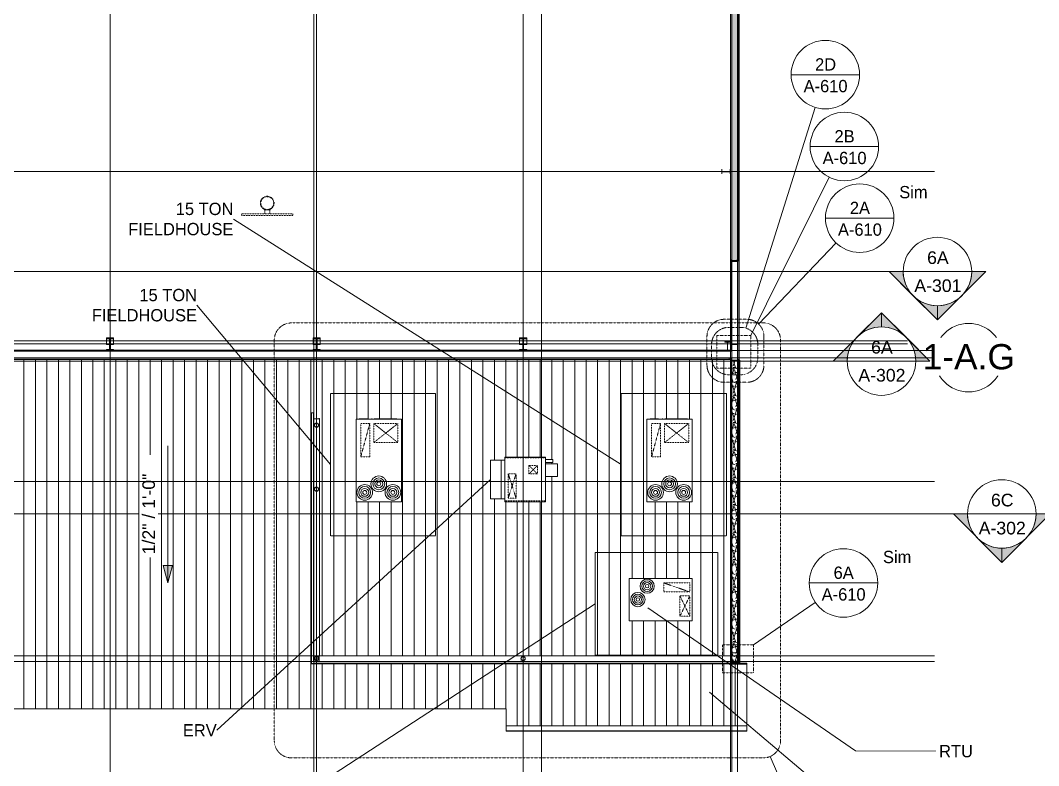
# Model space of a CAD drawing. Header units: inches. Extents: x 21290 to 29416, y -23522 to -20467.
# Drawn here: x 25276 to 26703, y -22941 to -21897 of the extents above; entities that cross this region are included whole.
import ezdxf

# ---------------------------------------------------------------- set-up
doc = ezdxf.new("R2010")
doc.units = ezdxf.units.IN
doc.header["$MEASUREMENT"] = 0
for name, pattern in [('Dash', [0.25, 0.125, -0.125]), ('Dash Dot 3_16_', [0.3125, 0.1875, -0.0625, 0, -0.0625]), ('Grid Line 1_2_', [0.875, 0.5, -0.125, 0.125, -0.125]), ('Hidden', [0.28125, 0.1875, -0.09375])]:
    doc.linetypes.add(name, pattern=pattern)
for name, color, linetype, lineweight in [('A-ANNO-IDEN', 131, 'Continuous', 9), ('A-ANNO-SYMB', 150, 'Continuous', 9), ('A-GLAZ-CWMG', 51, 'Continuous', 13), ('A-ROOF', 132, 'Continuous', 13), ('A-ROOF-OTLN', 132, 'Continuous', 9), ('A-ROOF-PATT', 132, 'Continuous', 13), ('A-WALL', 113, 'Continuous', 13), ('A-WALL-PATT', 111, 'Continuous', 25), ('G-ANNO-DIMS', 111, 'Continuous', 9), ('G-ANNO-SYMB', 111, 'Continuous', 9), ('M-EQPM', 50, 'Continuous', 13), ('M-EQPM-HDLN', 50, 'Dash', 9), ('M-EQPM-IDEN', 50, 'Continuous', 9), ('Q-SPCQ', 91, 'Continuous', 13), ('Q-SPCQ-HDLN', 91, 'Dash', 9), ('S-BEAM', 12, 'Continuous', 13), ('S-COLS', 52, 'Continuous', 13), ('S-GRID', 1, 'Continuous', 9), ('S-GRID-IDEN', 1, 'Continuous', 9)]:
    doc.layers.add(name, color=color, linetype=linetype, lineweight=lineweight)
doc.styles.add('Arial', font='arial.ttf', dxfattribs={"height": 35.407186})
doc.styles.add('Arial_1', font='arial.ttf', dxfattribs={"height": 17.703593})
doc.styles.add('Century Gothic', font='GOTHIC.TTF', dxfattribs={"height": 17.245342})
pattern_1 = [(0, (0, 0), (0, 24), []), (90, (0, 0), (-24, 1e-15), [])]
pattern_2 = [(161.57, (0.96, 0.96), (-7.6802237, -0.0009796), [0, -54.643, 6.067, 0]), (18.43, (-0.96, 0.96), (-7.6802237, 0.0009796), [0, -54.643, 6.067, 0]), (108.43, (0.96, 0.96), (3.8382953, -19.20136532), [18.211, -42.499]), (71.57, (-0.96, 0.96), (3.8382953, 19.20136532), [18.211, -42.499])]
pattern_3 = [(45, (0, 0), (-19.00703, 19.00703), []), (45, (0, 28.8), (-19.00703, 19.00703), [])]
pattern_4 = [(225, (25691.39, -22360.053), (19.00703, -19.00703), []), (225, (25691.39, -22388.853), (19.00703, -19.00703), [])]
pattern_5 = [(225, (25401.89, -22360.053), (19.00703, -19.00703), []), (225, (25401.89, -22388.853), (19.00703, -19.00703), [])]
pattern_6 = [(225, (25980.89, -22360.053), (19.00703, -19.00703), []), (225, (25980.89, -22388.853), (19.00703, -19.00703), [])]

# ---------------------------------------------------------------- blocks, each defined once
blk = doc.blocks.new('Carrier_48TC_Standard_Efficiency_Gas_Heat_Electric_Cooling_Packaged_Rooftop_Unit_3_to_15_nominal_tons - 15 ton 48TC__16-873539-Roof Low')
at = {"layer": 'M-EQPM', "color": 43, "linetype": 'Hidden', "lineweight": 9}
for p, q in [((-105.9, -79.7), (-105.9, 67.7)), ((-105.9, 67.7), (93.9, 67.7)), ((93.9, 67.7), (93.9, -79.7)), ((93.9, -79.7), (-105.9, -79.7))]:
    blk.add_line(p, q, dxfattribs=at)
at = {"layer": 'M-EQPM', "color": 43, "lineweight": 9}
for p, q in [((57.9, 31.7), (-57.9, 31.7)), ((-57.9, 31.7), (-57.9, -31.7)), ((57.9, -31.7), (57.9, 31.7)), ((58.1, 27.3), (57.9, 27.3)), ((57.9, 15.4), (58.1, 15.4)), ((58.1, 27.3), (58.1, 15.4)), ((58.1, 10.3), (57.9, 10.3)), ((57.9, 9.3), (58.1, 9.3)), ((58.1, 6.7), (57.9, 6.7)), ((58.1, 9.3), (58.1, 10.3)), ((58.1, 10.3), (58.1, 9.3)), ((58.1, 6.7), (58.1, -25.1)), ((57.9, -25.1), (58.1, -25.1)), ((-57.9, -31.7), (57.9, -31.7))]:
    blk.add_line(p, q, dxfattribs=at)
for centre, radius in [((-44.9, 19.7), 11), ((-44.9, 19.7), 8.25), ((-44.9, 19.7), 5.5), ((-44.9, 19.7), 2.75), ((-32.9, 0), 11), ((-32.9, 0), 8.25), ((-32.9, 0), 5.5), ((-32.9, 0), 2.75), ((-44.9, -19.7), 11), ((-44.9, -19.7), 8.25), ((-44.9, -19.7), 5.5), ((-44.9, -19.7), 2.75)]:
    blk.add_circle(centre, radius, dxfattribs=at)
at = {"layer": 'M-EQPM-HDLN', "color": 43}
for p, q in [((4.8, 25.3), (51.7, 12.7)), ((4.8, 12.7), (4.8, 25.3)), ((4.8, 25.3), (51.7, 25.3)), ((51.7, 25.3), (51.7, 12.7)), ((51.7, 12.7), (4.8, 12.7)), ((24.9, -26.8), (51.7, 7.2)), ((24.9, 7.2), (51.7, -26.8)), ((24.9, -26.8), (24.9, 7.2)), ((24.9, 7.2), (51.7, 7.2)), ((51.7, 7.2), (51.7, -26.8)), ((51.7, -26.8), (24.9, -26.8))]:
    blk.add_line(p, q, dxfattribs=at)
blk = doc.blocks.new('Basketball_Backstop-Performance_Sports_Systems-3103-Ceiling_Hung - 27_-0_ to 27_-11 7_8_-652462-Roof Low')
at = {"layer": 'Q-SPCQ-HDLN', "color": 43}
for p, q in [((-36, 0), (-36, 2.2)), ((-36, 2.2), (36, 2.2)), ((36, 2.2), (36, 0)), ((36, 0), (-36, 0)), ((-3.5, 0), (-3.5, -6.2)), ((3.5, 0), (3.5, -6.2))]:
    blk.add_line(p, q, dxfattribs=at)
for radius in [9.63, 9]:
    blk.add_circle((0, -15.1), radius, dxfattribs=at)
blk = doc.blocks.new('Rectangular Mullion - Profile_Polycarbonate_Lower-1767983-Roof Low')
at = {"layer": 'A-GLAZ-CWMG', "color": 43, "lineweight": 9}
for p, q in [((22784.1, -22369.8), (26269.9, -22369.8)), ((22784.1, -22372.3), (26269.9, -22372.3)), ((26269.9, -22371.9), (26269.9, -22372.3))]:
    blk.add_line(p, q, dxfattribs=at)
at = {"layer": 'A-GLAZ-CWMG', "color": 10, "lineweight": 9}
for p, q in [((22784.1, -22370.3), (26269.9, -22370.3)), ((22784.1, -22371.9), (26269.9, -22371.9)), ((26269.9, -22370.3), (26269.9, -22371.9))]:
    blk.add_line(p, q, dxfattribs=at)
blk = doc.blocks.new('Carrier_48TC_Standard_Efficiency_Gas_Heat_Electric_Cooling_Packaged_Rooftop_Unit_3_to_15_nominal_tons - 10 ton 48TC__12-V1-Roof Low')
at = {"layer": 'M-EQPM', "color": 43, "linetype": 'Hidden', "lineweight": 9}
for p, q in [((-92.1, -77.8), (-92.1, 65.7)), ((-92.1, 65.7), (80.1, 65.7)), ((80.1, 65.7), (80.1, -77.8)), ((80.1, -77.8), (-92.1, -77.8))]:
    blk.add_line(p, q, dxfattribs=at)
at = {"layer": 'M-EQPM', "color": 43, "lineweight": 9}
for p, q in [((44.1, 29.7), (-44.1, 29.7)), ((-44.1, 29.7), (-44.1, -29.8)), ((44.1, -29.8), (44.1, 29.7)), ((44.2, 24.7), (44.1, 24.7)), ((44.2, 24.7), (44.2, 12.1)), ((44.1, 12.1), (44.2, 12.1)), ((44.2, 8.1), (44.1, 8.1)), ((44.1, 7.1), (44.2, 7.1)), ((44.2, 4.9), (44.1, 4.9)), ((44.2, 7.1), (44.2, 8.1)), ((44.2, 8.1), (44.2, 7.1)), ((44.2, 4.9), (44.2, -23.5)), ((44.1, -23.5), (44.2, -23.5)), ((-44.1, -29.8), (44.1, -29.8))]:
    blk.add_line(p, q, dxfattribs=at)
for centre, radius in [((-19.1, 18.7), 10), ((-19.1, 18.7), 7.5), ((-19.1, 18.7), 5), ((-19.1, 18.7), 2.5), ((-32.1, 0), 10), ((-32.1, 0), 7.5), ((-32.1, 0), 5), ((-32.1, 0), 2.5)]:
    blk.add_circle(centre, radius, dxfattribs=at)
at = {"layer": 'M-EQPM-HDLN', "color": 43}
for p, q in [((4.4, 23.2), (40.8, 10.6)), ((4.4, 10.6), (4.4, 23.2)), ((4.4, 23.2), (40.8, 23.2)), ((40.8, 23.2), (40.8, 10.6)), ((40.8, 10.6), (4.4, 10.6)), ((26.8, -23.5), (40.8, 5.2)), ((26.8, 5.2), (40.8, -23.5)), ((26.8, -23.5), (26.8, 5.2)), ((26.8, 5.2), (40.8, 5.2)), ((40.8, 5.2), (40.8, -23.5)), ((40.8, -23.5), (26.8, -23.5))]:
    blk.add_line(p, q, dxfattribs=at)
blk = doc.blocks.new('he3xrtf - 115 V Single Phase-880047-Roof Low')
at = {"layer": 'M-EQPM', "color": 43, "lineweight": 9}
for p, q in [((28.6, 31.2), (-28.6, 31.2)), ((-28.6, 31.2), (-28.6, -31.2)), ((28.6, -31.2), (28.6, 31.2)), ((28.6, 27), (33.8, 27)), ((28.6, -27), (28.6, 27)), ((33.8, 27), (48.5, 27)), ((33.8, 27), (33.8, -27)), ((48.5, 27), (48.5, -27)), ((-45.4, -4), (-28.6, -4)), ((-45.4, -4), (-45.4, -22)), ((-28.6, -4), (-28.6, -22)), ((-28.6, -22), (-45.4, -22)), ((-38.7, -27.8), (-38.7, -23.8)), ((-28.6, -23.8), (-38.7, -23.8)), ((-38.7, -27.8), (-28.6, -27.8)), ((33.8, -27), (28.6, -27)), ((48.5, -27), (33.8, -27)), ((-28.6, -31.2), (28.6, -31.2))]:
    blk.add_line(p, q, dxfattribs=at)
at = {"layer": 'M-EQPM-HDLN', "color": 43}
for p, q in [((-28.4, -30.1), (-28.4, 30.1)), ((-28.4, 30.1), (28.4, 30.1)), ((28.4, 30.1), (28.4, -30.1)), ((23.8, 26.1), (12.8, -7.9)), ((12.8, 26.1), (23.8, -7.9)), ((12.8, -7.9), (12.8, 26.1)), ((12.8, 26.1), (23.8, 26.1)), ((23.8, 26.1), (23.8, -7.9)), ((-17.2, -7.8), (-5.2, -19.8)), ((-5.2, -7.8), (-17.2, -19.8)), ((-17.2, -19.8), (-17.2, -7.8)), ((-17.2, -7.8), (-5.2, -7.8)), ((-5.2, -7.8), (-5.2, -19.8)), ((23.8, -7.9), (12.8, -7.9)), ((-5.2, -19.8), (-17.2, -19.8)), ((28.4, -30.1), (-28.4, -30.1))]:
    blk.add_line(p, q, dxfattribs=at)
blk = doc.blocks.new('columns and girder2 - one-1334686-Roof Low')
at = {"layer": 'S-BEAM', "lineweight": 9}
h = blk.add_hatch(dxfattribs=at)
h.set_pattern_fill('FP_9', color=253, style=0, pattern_type=2)
h.set_pattern_definition(pattern_4)
h.paths.add_polyline_path([(0, -1.3), (-5, -1.3), (-5, -2), (5, -2), (5, -1.3)], flags=0)
h.paths.add_polyline_path([(5, -17), (-5, -17), (-5, -18.5), (5, -18.5)], flags=0)
h.paths.add_polyline_path([(5, -1204.9), (-5, -1204.9), (-5, -1206.4), (5, -1206.4)], flags=0)
h.paths.add_polyline_path([(-5, -1224.3), (-5, -1225), (5, -1225), (5, -1224.3)], flags=0)
h = blk.add_hatch(dxfattribs=at)
h.set_pattern_fill('FP_9', color=253, style=0, pattern_type=2)
h.set_pattern_definition(pattern_4)
h.paths.add_polyline_path([(-0.6, -2), (-0.6, -17), (0.6, -17), (0.6, -2)], flags=0)
h.paths.add_polyline_path([(0.6, -1206.4), (-0.6, -1206.4), (-0.6, -1224.3), (0.6, -1224.3)], flags=0)
at = {"layer": 'S-BEAM', "color": 7}
for p, q in [((-5, -1.3), (-5, -2)), ((-5, -2), (5, -2)), ((0.6, -2), (-0.6, -2)), ((-0.6, -2), (-0.6, -17)), ((0.6, -17), (0.6, -2)), ((5, -2), (5, -1.3)), ((5, -17), (-5, -17)), ((-5, -17), (-5, -18.5)), ((-5, -18.5), (5, -18.5)), ((-0.6, -17), (0.6, -17)), ((5, -18.5), (5, -17))]:
    blk.add_line(p, q, dxfattribs=at)
at = {"layer": 'S-BEAM', "color": 43, "lineweight": 9}
for p, q in [((-5, -17), (-5, -9.2)), ((-0.6, -9.2), (-5, -9.2)), ((5, -9.2), (0.6, -9.2)), ((5, -9.2), (5, -17))]:
    blk.add_line(p, q, dxfattribs=at)
blk = doc.blocks.new('columns and girder2 - one-V2-Roof Low')
at = {"layer": 'S-BEAM', "lineweight": 9}
h = blk.add_hatch(dxfattribs=at)
h.set_pattern_fill('FP_10', color=253, style=0, pattern_type=2)
h.set_pattern_definition(pattern_5)
h.paths.add_polyline_path([(0, -1.3), (-5, -1.3), (-5, -2), (5, -2), (5, -1.3)], flags=0)
h.paths.add_polyline_path([(5, -17), (-5, -17), (-5, -18.5), (5, -18.5)], flags=0)
h.paths.add_polyline_path([(5, -1204.9), (-5, -1204.9), (-5, -1206.4), (5, -1206.4)], flags=0)
h.paths.add_polyline_path([(-5, -1224.3), (-5, -1225), (5, -1225), (5, -1224.3)], flags=0)
h = blk.add_hatch(dxfattribs=at)
h.set_pattern_fill('FP_10', color=253, style=0, pattern_type=2)
h.set_pattern_definition(pattern_5)
h.paths.add_polyline_path([(-0.6, -2), (-0.6, -17), (0.6, -17), (0.6, -2)], flags=0)
h.paths.add_polyline_path([(-0.6, -1206.4), (-0.6, -1224.3), (0.6, -1224.3), (0.6, -1206.4)], flags=0)
at = {"layer": 'S-BEAM', "color": 7}
for p, q in [((-5, -1.3), (-5, -2)), ((-5, -2), (5, -2)), ((0.6, -2), (-0.6, -2)), ((-0.6, -2), (-0.6, -17)), ((0.6, -17), (0.6, -2)), ((5, -2), (5, -1.3)), ((5, -17), (-5, -17)), ((-5, -17), (-5, -18.5)), ((-5, -18.5), (5, -18.5)), ((-0.6, -17), (0.6, -17)), ((5, -18.5), (5, -17))]:
    blk.add_line(p, q, dxfattribs=at)
at = {"layer": 'S-BEAM', "color": 43, "lineweight": 9}
for p, q in [((-5, -17), (-5, -9.2)), ((-0.6, -9.2), (-5, -9.2)), ((5, -9.2), (0.6, -9.2)), ((5, -9.2), (5, -17))]:
    blk.add_line(p, q, dxfattribs=at)
blk = doc.blocks.new('columns and girder2 - one-V11-Roof Low')
at = {"layer": 'S-BEAM', "lineweight": 9}
h = blk.add_hatch(dxfattribs=at)
h.set_pattern_fill('FP_19', color=253, style=0, pattern_type=2)
h.set_pattern_definition(pattern_6)
h.paths.add_polyline_path([(0, -1.3), (-5, -1.3), (-5, -2), (5, -2), (5, -1.3)], flags=0)
h.paths.add_polyline_path([(5, -17), (-5, -17), (-5, -18.5), (5, -18.5)], flags=0)
h.paths.add_polyline_path([(5, -1204.9), (0, -1204.9), (0, -1206.4), (5, -1206.4)], flags=0)
h.paths.add_polyline_path([(5, -1224.3), (0, -1224.3), (0, -1225), (5, -1225)], flags=0)
h = blk.add_hatch(dxfattribs=at)
h.set_pattern_fill('FP_19', color=253, style=0, pattern_type=2)
h.set_pattern_definition(pattern_6)
h.paths.add_polyline_path([(0.6, -2), (-0.6, -2), (-0.6, -17), (0.6, -17)], flags=0)
h.paths.add_polyline_path([(0, -1206.4), (0, -1224.3), (0.6, -1224.3), (0.6, -1206.4)], flags=0)
at = {"layer": 'S-BEAM', "color": 7}
for p, q in [((-5, -1.3), (-5, -2)), ((-5, -2), (5, -2)), ((0.6, -2), (-0.6, -2)), ((-0.6, -2), (-0.6, -17)), ((0.6, -17), (0.6, -2)), ((5, -2), (5, -1.3)), ((5, -17), (-5, -17)), ((-5, -17), (-5, -18.5)), ((-5, -18.5), (5, -18.5)), ((-0.6, -17), (0.6, -17)), ((5, -18.5), (5, -17))]:
    blk.add_line(p, q, dxfattribs=at)
at = {"layer": 'S-BEAM', "color": 43, "lineweight": 9}
for p, q in [((-5, -17), (-5, -9.2)), ((-0.6, -9.2), (-5, -9.2)), ((5, -9.2), (0.6, -9.2)), ((5, -9.2), (5, -17))]:
    blk.add_line(p, q, dxfattribs=at)
blk = doc.blocks.new('Girt_C - 8_D-1757323-Roof Low')
at = {"layer": 'S-BEAM', "color": 43, "lineweight": 9}
for p, q in [((26273.4, -22350.9), (26273.4, -22372.9)), ((26273.4, -22350.9), (26273.6, -22350.9)), ((26273.6, -22350.9), (26281.2, -22350.9)), ((26281.2, -22350.9), (26281.4, -22350.9)), ((26281.4, -22372.9), (26281.4, -22350.9))]:
    blk.add_line(p, q, dxfattribs=at)
blk = doc.blocks.new('Girt_C - 8_D-1762565-Roof Low')
at = {"layer": 'S-BEAM', "color": 43, "lineweight": 9}
for p, q in [((25688, -22454.9), (25687.4, -22455)), ((25687.4, -22455), (25687.4, -22455.1)), ((25687.4, -22455.1), (25687.4, -22455.3)), ((25687.5, -22455), (25688, -22454.9)), ((25687.5, -22455.1), (25687.5, -22455)), ((25687.5, -22455.1), (25687.5, -22455)), ((25695.2, -22455.1), (25687.6, -22455.1)), ((25687.6, -22455.1), (25695.2, -22455.1)), ((25688, -22454.9), (25688, -22455.1)), ((25694.7, -22454.9), (25695.3, -22455)), ((25694.7, -22454.9), (25694.7, -22455.1)), ((25695.4, -22455), (25694.8, -22454.9)), ((25695.3, -22455), (25695.3, -22455.1)), ((25695.3, -22455), (25695.3, -22455.1)), ((25695.4, -22455.1), (25695.4, -22455)), ((25695.4, -22455.3), (25695.4, -22455.1)), ((25687.4, -22787.8), (25687.4, -22791.8)), ((25688.5, -22791.8), (25687.6, -22791.8)), ((25694.1, -22791.8), (25688.7, -22791.8)), ((25694.9, -22791.8), (25694.3, -22791.8))]:
    blk.add_line(p, q, dxfattribs=at)
for centre, major_axis, start_param, end_param in [((25687.6, -22455.1), (0.188, 0), 3.141593, 4.712389), ((25687.6, -22455.1), (0.0782, 0), 3.194692, 4.712389), ((25695.2, -22455.1), (-0.0782, 0), 1.570796, 3.104544), ((25695.2, -22455.1), (0.188, 0), 4.712389, 6.283185), ((25687.6, -22791.8), (0.188, 0), 3.141593, 4.712389)]:
    blk.add_ellipse(centre, major_axis=major_axis, ratio=0.041607, start_param=start_param, end_param=end_param, dxfattribs=at)
blk = doc.blocks.new('Girt_Z - 10_D-1732176-Roof Low')
at = {"layer": 'S-BEAM', "color": 43, "lineweight": 9}
for p, q in [((26272.9, -22360.1), (22791.4, -22360.1)), ((26272.9, -22360.2), (22791.4, -22360.2)), ((26263.4, -22359.6), (22799.4, -22359.6)), ((26272.9, -22359.6), (26272, -22359.6)), ((26272.9, -22359.6), (26272.9, -22360.1)), ((26272.9, -22360.1), (26272.9, -22360.2))]:
    blk.add_line(p, q, dxfattribs=at)
blk = doc.blocks.new('Girt_Z - 10_D-1223975-Roof Low')
at = {"layer": 'S-BEAM', "color": 43, "lineweight": 9}
for p, q in [((26271.4, -22234.7), (26271.4, -22347.6)), ((26272, -22233.4), (26272, -22233.5)), ((26272, -22234.7), (26272, -22359.6)), ((26272, -22234.7), (26272, -22359.6)), ((26281.4, -22350.9), (26281.4, -22234.7)), ((26271.4, -22348), (26271.4, -22359.1)), ((26272, -22359.6), (26271.4, -22359.6)), ((26272, -22359.6), (26272, -22359.6))]:
    blk.add_line(p, q, dxfattribs=at)
blk = doc.blocks.new('Rectangular Mullion - Profile_Polycarbonate_right-1766041-Roof Low')
at = {"layer": 'A-GLAZ-CWMG', "color": 7}
for p, q in [((0, 1.3), (-2.7, 1.3)), ((-2.7, 1.3), (-2.7, 0.8)), ((-2.7, 0.8), (-2.7, 1.2)), ((-2.7, 1.2), (-0.1, 1.2)), ((-2.7, 0.8), (-2.5, 0.8)), ((-2.5, 0.8), (-2.7, 0.8)), ((-2.5, 0.8), (-2.5, 0.8)), ((-0.1, 1.2), (-0.1, -1.2)), ((0, -1.2), (0, 1.3)), ((-2.7, -1.2), (-2.7, -0.8)), ((-2.7, -0.8), (-2.5, -0.8)), ((-2.5, -0.8), (-2.7, -0.8)), ((-2.7, -0.8), (-2.7, -1.2)), ((-0.1, -1.2), (-2.7, -1.2)), ((-2.7, -1.2), (0, -1.2)), ((-2.5, -0.8), (-2.5, -0.8))]:
    blk.add_line(p, q, dxfattribs=at)
blk = doc.blocks.new('Girt_C - 8_D-1755906-Roof Low')
at = {"layer": 'S-BEAM', "color": 43, "lineweight": 9}
for p, q in [((26271.9, -22787.3), (25694.9, -22787.3)), ((25694.9, -22795.1), (25694.9, -22787.5)), ((25694.9, -22795.3), (25694.9, -22795.1)), ((25694.9, -22795.3), (26271.9, -22795.3))]:
    blk.add_line(p, q, dxfattribs=at)
blk = doc.blocks.new('Girt_C - 8_D-1757616-Roof Low')
at = {"layer": 'S-BEAM', "color": 43, "lineweight": 9}
for p, q in [((25687.4, -22455.3), (25687.4, -22787.8)), ((25687.4, -22455.3), (25687.6, -22455.3)), ((25687.6, -22455.3), (25695.2, -22455.3)), ((25695.2, -22455.3), (25695.4, -22455.3)), ((25695.4, -22787.8), (25695.4, -22455.3)), ((25687.6, -22787.8), (25687.4, -22787.8)), ((25695.2, -22787.8), (25687.6, -22787.8))]:
    blk.add_line(p, q, dxfattribs=at)
blk = doc.blocks.new('HSS-Hollow Structural Section - HSS1-1_2X1-1_2X1_8 - Obsolete-1395972-Roof Low')
at = {"layer": 'S-BEAM', "color": 43, "lineweight": 9}
for p, q in [((26272.6, -22799.2), (26294.4, -22799.2)), ((26294.4, -22797.6), (26284.7, -22797.6)), ((26294.4, -22797.6), (26294.4, -22797.7)), ((26294.4, -22797.7), (26294.4, -22797.9)), ((26294.4, -22797.9), (26294.4, -22798.9)), ((26294.4, -22798.9), (26294.4, -22799.2))]:
    blk.add_line(p, q, dxfattribs=at)
blk = doc.blocks.new('Section - Section Head - Filled-1526-Roof Low')
at = {"layer": 'G-ANNO-SYMB'}
h = blk.add_hatch(color=256, dxfattribs=at)
edge = h.paths.add_edge_path(flags=0)
edge.add_line((-0.4268, 0.1768), (-0.25, 0.3536))
edge.add_line((-0.25, 0.3536), (-0.25, 0.25))
edge.add_arc((-0.25, 0), 0.25, 90, 135)
h = blk.add_hatch(color=256, dxfattribs=at)
edge = h.paths.add_edge_path(flags=0)
edge.add_arc((-0.25, 0), 0.25, 45, 90)
edge.add_line((-0.25, 0.25), (-0.25, 0.3536))
edge.add_line((-0.25, 0.3536), (-0.0732, 0.1768))
h = blk.add_hatch(color=256, dxfattribs=at)
edge = h.paths.add_edge_path(flags=0)
edge.add_arc((-0.25, 0), 0.2503, 137.9216, 180)
edge.add_line((-0.5003, 0), (-0.6036, 0))
edge.add_line((-0.6036, 0), (-0.4358, 0.1678))
h = blk.add_hatch(color=256, dxfattribs=at)
edge = h.paths.add_edge_path(flags=0)
edge.add_line((-0.0642, 0.1678), (0.1036, 0))
edge.add_line((0.1036, 0), (0.0003, 0))
edge.add_arc((-0.25, 0), 0.2503, 0, 42.0784)
for p, q in [((-0.25, 0.3536), (-0.6036, 0)), ((-0.25, 0.3536), (-0.4268, 0.1768)), ((-0.25, 0.3536), (0.1036, 0)), ((-0.25, 0.25), (-0.25, 0.3536)), ((-0.0732, 0.1768), (-0.25, 0.3536)), ((-0.25, 0.3536), (-0.25, 0.25)), ((-0.4358, 0.1678), (-0.6036, 0)), ((0.1036, 0), (-0.0642, 0.1678)), ((-0.6036, 0), (-0.5003, 0)), ((0.0003, 0), (0.1036, 0)), ((-0.5, 0), (-0.6036, 0)), ((0, 0), (0.1036, 0))]:
    blk.add_line(p, q, dxfattribs=at)
for radius, start, end in [(0.25, 360, 180), (0.25, 90, 135), (0.25, 45, 90), (0.2503, 137.9216, 180), (0.2503, 0, 42.0784), (0.25, 180, 360)]:
    blk.add_arc((-0.25, 0), radius, start, end, dxfattribs=at)
blk = doc.blocks.new('Grid - Grid Head - Circle-14747-Roof Low')
at = {"layer": 'S-GRID-IDEN'}
blk.add_circle((0, 0), 0.25, dxfattribs=at)
blk = doc.blocks.new('Floor Plan - Callout Head-19020-Roof Low')
at = {"layer": 'A-ANNO-SYMB'}
blk.add_line((-0.25, 0), (0.25, 0), dxfattribs=at)
for start, end in [(360, 180), (180, 360)]:
    blk.add_arc((0, 0), 0.25, start, end, dxfattribs=at)

msp = doc.modelspace()

# ---------------------------------------------------------------- hatches: boundary and pattern name
at = {"layer": 'A-ROOF-PATT', "lineweight": 9}
h = msp.add_hatch(dxfattribs=at)
h.set_pattern_fill('FP_2', color=43, style=0, pattern_type=2)
h.set_pattern_definition([(90, (0.298, -40.069), (-16.082, 1e-15), [])])
h.paths.add_polyline_path([(24100.44611, -22885.61531), (24267.89023, -22885.61531), (24267.89023, -22861.61531), (25956.89023, -22861.61531), (25956.89023, -22885.61531), (26294.39023, -22885.61531), (26294.39023, -22799.17781), (26272.64023, -22799.17781), (26272.64023, -22798.61531), (25684.07773, -22798.61531), (25684.07773, -22446.67781), (25686.89023, -22446.67781), (25686.89023, -22795.80281), (26271.89023, -22795.80281), (26271.89023, -22795.30281), (25694.89023, -22795.27769), (25694.89023, -22791.84039), (25694.26846, -22791.91498), (25694.15723, -22792.4578), (25693.34679, -22793.53422), (25692.44911, -22794.09219), (25691.39023, -22794.30281), (25690.23523, -22794.06981), (25689.15882, -22793.25937), (25688.61859, -22792.45086), (25688.49716, -22791.84039), (25687.39023, -22791.82443), (25687.41535, -22455.09396), (25687.4996, -22455.09396), (25687.57773, -22454.95163), (25688.03615, -22454.93563), (25688.03615, -22455.09331), (25694.74539, -22455.09331), (25694.74539, -22454.93567), (25695.28085, -22454.95436), (25695.36511, -22455.09396), (25695.39023, -22455.09682), (25695.39023, -22787.30281), (26271.89023, -22787.30281), (26271.89023, -22372.92781), (26272.64023, -22372.92781), (26272.57773, -22372.30281), (22811.14023, -22372.30281), (22811.14023, -22798.61531), (22778.14023, -22798.61531), (22778.14023, -22861.61531), (23930.39023, -22861.61531), (23930.39023, -22885.61531), (24082.8994, -22885.61531)], flags=0)
h.paths.add_polyline_path([(24132.95273, -22795.42781), (24132.95273, -22795.30281), (24137.70273, -22795.30281), (24137.70273, -22795.42781)], flags=0)
h.paths.add_polyline_path([(25691.39023, -22794.06981), (25692.53828, -22793.79961), (25693.34679, -22793.25937), (25693.9466, -22792.3617), (25694.05029, -22791.84039), (25688.73272, -22791.85326), (25688.89343, -22792.45086), (25689.43366, -22793.25937), (25690.33134, -22793.85919)], flags=0)
h.paths.add_polyline_path([(26153.4105, -22738.30281), (26129.76523, -22738.30281), (26129.76523, -22678.80281), (26217.89023, -22678.80281), (26217.89023, -22683.80281), (26218.01523, -22683.80281), (26218.01523, -22696.42781), (26217.89023, -22696.42781), (26217.89023, -22703.67781), (26218.01523, -22703.67781), (26218.01523, -22732.05281), (26217.89023, -22732.05281), (26217.89023, -22738.30281), (26158.51523, -22738.30281)], flags=0)
h.paths.add_polyline_path([(26012.39023, -22571.44669), (25955.14023, -22571.42781), (25955.14023, -22567.25919), (25935.26523, -22567.25919), (25935.26523, -22513.25919), (25955.14023, -22513.25919), (25955.14023, -22509.07169), (26012.39023, -22509.07169), (26012.39023, -22512.44873), (26022.51523, -22512.44873), (26022.51523, -22516.44873), (26012.39023, -22516.44873), (26012.39023, -22518.25919), (26029.14023, -22518.25919), (26029.14023, -22536.25919), (26012.39023, -22536.25919)], flags=0)
h.paths.add_polyline_path([(26195.39023, -22571.42781), (26154.51523, -22571.42781), (26154.51523, -22455.55281), (26158.89023, -22455.55281), (26158.89023, -22455.42781), (26170.76523, -22455.42781), (26170.76523, -22455.55281), (26179.51523, -22455.55281), (26179.51523, -22455.42781), (26211.26523, -22455.42781), (26211.26523, -22455.55281), (26217.89023, -22455.55281), (26217.89023, -22571.42781), (26199.4417, -22571.42781)], flags=0)
h.paths.add_polyline_path([(25802.47642, -22571.42781), (25746.89023, -22571.42781), (25746.89023, -22455.55281), (25751.26523, -22455.55281), (25751.26523, -22455.42781), (25763.14023, -22455.42781), (25763.14023, -22455.55281), (25771.89023, -22455.55281), (25771.89023, -22455.42781), (25803.64023, -22455.42781), (25803.64023, -22455.55281), (25810.26523, -22455.55281), (25810.26523, -22571.42781), (25805.39023, -22571.42781)], flags=0)
h.paths.add_polyline_path([(26269.89023, -22372.30281), (26269.95273, -22372.24031), (26272.57773, -22372.24031), (26272.57773, -22370.30281), (26269.89023, -22370.30281), (26269.89023, -22372.24031)], flags=0)
at = {"layer": 'A-WALL-PATT', "lineweight": 9}
h = msp.add_hatch(dxfattribs=at)
h.set_pattern_fill('FP_6', color=253, style=0, pattern_type=2)
h.set_pattern_definition(pattern_2)
h.paths.add_polyline_path([(26271.39023, -22233.42781), (26281.39023, -22233.42781), (26281.39023, -21124.30281), (26271.39023, -21124.30281), (26271.39023, -22104.33628)], flags=0)
h = msp.add_hatch(dxfattribs=at)
h.set_pattern_fill('FP_4', color=253, style=0, pattern_type=2)
h.set_pattern_definition(pattern_1)
h.paths.add_polyline_path([(26281.39023, -22233.42781), (26282.39023, -22233.42781), (26282.39023, -21124.30281), (26281.39023, -21124.30281), (26281.39023, -22104.33628)], flags=0)
h = msp.add_hatch(dxfattribs=at)
h.set_pattern_fill('FP_6', color=253, style=0, pattern_type=2)
h.set_pattern_definition(pattern_2)
h.paths.add_polyline_path([(26276.23743, -22796.80281), (26281.39023, -22796.80281), (26281.39023, -22374.42781), (26273.39023, -22374.42781), (26273.39023, -22796.80281)], flags=0)
h = msp.add_hatch(dxfattribs=at)
h.set_pattern_fill('FP_5', color=253, style=0, pattern_type=2)
h.set_pattern_definition([(0, (0, 0), (30.72, 7.68), [2.534, -20.506, 2.534, -20.506, -122.88]), (0, (0, 0), (30.72, 7.68), [-46.08, 2.534, -43.546, 2.534, -20.506, -53.76]), (0, (0, 0), (30.72, 7.68), [-115.2, 2.534, -12.826, 2.534, -35.866]), (120, (11.52, 3.84), (-22.0110751, 22.7643004), [2.534, -20.506, 2.534, -20.506, -122.88]), (120, (11.52, 3.84), (-22.0110751, 22.7643004), [-46.08, 2.534, -43.546, 2.534, -20.506, -53.76]), (120, (11.52, 3.84), (-22.0110751, 22.7643004), [-115.2, 2.534, -12.826, 2.534, -35.866]), (240, (15.36, 19.2), (-8.7089249, -30.4443004), [2.534, -20.506, 2.534, -20.506, -122.88]), (240, (15.36, 19.2), (-8.7089249, -30.4443004), [-46.08, 2.534, -43.546, 2.534, -20.506, -53.76]), (240, (15.36, 19.2), (-8.7089249, -30.4443004), [-115.2, 2.534, -12.826, 2.534, -35.866])])
h.paths.add_polyline_path([(26281.39023, -22796.80281), (26281.89023, -22796.80281), (26281.89023, -22374.42781), (26281.39023, -22374.42781), (26281.39023, -22791.82443)], flags=0)
h = msp.add_hatch(dxfattribs=at)
h.set_pattern_fill('FP_4', color=253, style=0, pattern_type=2)
h.set_pattern_definition(pattern_1)
h.paths.add_polyline_path([(26281.89023, -22796.80281), (26282.89023, -22796.80281), (26282.89023, -22374.42781), (26281.89023, -22374.42781), (26281.89023, -22791.82443)], flags=0)
at = {"layer": 'G-ANNO-DIMS'}
msp.add_hatch(color=256, dxfattribs=at).paths.add_polyline_path([(25482.90246, -22685.0495), (25489.33324, -22661.0495), (25476.47168, -22661.0495)], flags=0)
at = {"layer": 'S-COLS', "lineweight": 9}
h = msp.add_hatch(dxfattribs=at)
h.set_pattern_fill('FP_1', color=253, style=0, pattern_type=2)
h.set_pattern_definition(pattern_3)
h.paths.add_polyline_path([(26281.39023, -22234.66081), (26281.39023, -22231.77081), (26281.08193, -22231.89851), (26280.95423, -22232.20681), (26280.64886, -22234.13481), (26272.13159, -22234.13481), (26271.69852, -22231.89851), (26271.39023, -22231.77081), (26271.39023, -22234.66081)], flags=0)
h = msp.add_hatch(dxfattribs=at)
h.set_pattern_fill('FP_1', color=253, style=0, pattern_type=2)
h.set_pattern_definition(pattern_3)
h.paths.add_polyline_path([(26263.39023, -22359.55281), (26271.39023, -22359.55281), (26271.39023, -22359.11922), (26268.22616, -22359.11922), (26267.73726, -22358.91671), (26267.53476, -22358.42781), (26267.53476, -22348.67781), (26267.73726, -22348.18891), (26268.22616, -22347.9864), (26271.39023, -22347.9864), (26271.39023, -22347.55281), (26263.39023, -22347.55281), (26263.39023, -22347.9864), (26266.55429, -22347.9864), (26267.04319, -22348.18891), (26267.24569, -22348.67781), (26267.24569, -22358.42781), (26267.04319, -22358.91671), (26266.55429, -22359.11922), (26263.39023, -22359.11922)], flags=0)
h = msp.add_hatch(dxfattribs=at)
h.set_pattern_fill('FP_1', color=253, style=0, pattern_type=2)
h.set_pattern_definition(pattern_3)
h.paths.add_polyline_path([(25691.39023, -22556.81825), (25692.53828, -22556.58989), (25693.51155, -22555.93957), (25694.16186, -22554.9663), (25694.39023, -22553.81825), (25694.16186, -22552.6702), (25693.51155, -22551.69693), (25692.53828, -22551.04661), (25691.39023, -22550.81825), (25690.24218, -22551.04661), (25689.26891, -22551.69693), (25688.61859, -22552.6702), (25688.39023, -22553.81825), (25688.61859, -22554.9663), (25689.26891, -22555.93957), (25690.24218, -22556.58989)], flags=0)
h.paths.add_polyline_path([(25691.39023, -22556.58525), (25690.33134, -22556.37463), (25689.43366, -22555.77482), (25688.83385, -22554.87714), (25688.62323, -22553.81825), (25688.83385, -22552.75937), (25689.43366, -22551.86169), (25690.33134, -22551.26188), (25691.39023, -22551.05125), (25692.44911, -22551.26188), (25693.34679, -22551.86169), (25693.9466, -22552.75937), (25694.15723, -22553.81825), (25693.9466, -22554.87714), (25693.34679, -22555.77482), (25692.44911, -22556.37463)], flags=0)
h = msp.add_hatch(dxfattribs=at)
h.set_pattern_fill('FP_1', color=253, style=0, pattern_type=2)
h.set_pattern_definition(pattern_3)
h.paths.add_polyline_path([(26273.50023, -22545.02281), (26273.70523, -22545.02281), (26273.70523, -22543.62031), (26273.84655, -22543.27913), (26274.18773, -22543.13781), (26280.70273, -22543.13781), (26281.0439, -22543.27913), (26281.18523, -22543.62031), (26281.18523, -22545.02281), (26281.39023, -22545.02281), (26281.39023, -22541.08281), (26281.18523, -22541.08281), (26281.18523, -22542.48531), (26281.0439, -22542.82649), (26280.70273, -22542.96781), (26274.18773, -22542.96781), (26273.84655, -22542.82649), (26273.70523, -22542.48531), (26273.70523, -22541.08281), (26273.50023, -22541.08281)], flags=0)
h = msp.add_hatch(dxfattribs=at)
h.set_pattern_fill('FP_1', color=253, style=0, pattern_type=2)
h.set_pattern_definition(pattern_3)
h.paths.add_polyline_path([(25980.89023, -22794.30281), (25982.03828, -22794.07445), (25983.01155, -22793.42413), (25983.66186, -22792.45086), (25983.89023, -22791.30281), (25983.66186, -22790.15476), (25983.01155, -22789.18149), (25982.03828, -22788.53117), (25980.89023, -22788.30281), (25979.74218, -22788.53117), (25978.76891, -22789.18149), (25978.11859, -22790.15476), (25977.89023, -22791.30281), (25978.11859, -22792.45086), (25978.76891, -22793.42413), (25979.74218, -22794.07445)], flags=0)
h.paths.add_polyline_path([(25980.89023, -22794.06981), (25979.83134, -22793.85919), (25978.93366, -22793.25937), (25978.33385, -22792.3617), (25978.12323, -22791.30281), (25978.33385, -22790.24393), (25978.93366, -22789.34625), (25979.83134, -22788.74644), (25980.89023, -22788.53581), (25981.94911, -22788.74644), (25982.84679, -22789.34625), (25983.4466, -22790.24393), (25983.65723, -22791.30281), (25983.4466, -22792.3617), (25982.84679, -22793.25937), (25981.94911, -22793.85919)], flags=0)

# ---------------------------------------------------------------- linework, layer by layer
at = {"layer": 'A-ANNO-IDEN', "color": 153}
for p, q in [((26155.78554, -22720.13836), (26446.91003, -22920.77106)), ((26242.28335, -22838.38348), (26421.84753, -22990.53788)), ((26446.91003, -22920.77106), (26563.95109, -22920.84552))]:
    msp.add_line(p, q, dxfattribs=at)
at = {"layer": 'A-ANNO-SYMB'}
for p, q in [((26293.07218, -22328.16512), (26390.17918, -22018.67123)), ((26300.20553, -22338.59601), (26409.91164, -22116.64737)), ((26310.99302, -22322.41207), (26419.53305, -22208.69575)), ((26303.72459, -22772.15194), (26390.33794, -22712.52836)), ((26327.14541, -22928.5088), (26393.87762, -23084.0558))]:
    msp.add_line(p, q, dxfattribs=at)
at = {"layer": 'A-ANNO-SYMB', "linetype": 'Dash Dot 3_16_'}
for p, q in [((26317.68306, -22320.82089), (25656.11141, -22320.82089)), ((26294.42219, -22315.77317), (26262.58376, -22315.77317)), ((26285.88729, -22327.06441), (26269.0228, -22327.06441)), ((25632.11141, -22344.82089), (25632.11141, -22906.45287)), ((26238.58376, -22339.77317), (26238.58376, -22380.06507)), ((26245.0228, -22351.06441), (26245.0228, -22369.46416)), ((26252.25644, -22338.59601), (26252.25644, -22384.02147)), ((26300.20553, -22338.59601), (26252.25644, -22338.59601)), ((26300.20553, -22384.02147), (26300.20553, -22338.59601)), ((26309.88729, -22369.46416), (26309.88729, -22351.06441)), ((26318.42219, -22380.06507), (26318.42219, -22339.77317)), ((26341.68306, -22906.45287), (26341.68306, -22344.82089)), ((26252.25644, -22384.02147), (26300.20553, -22384.02147)), ((26269.0228, -22393.46416), (26285.88729, -22393.46416)), ((26262.58376, -22404.06507), (26294.42219, -22404.06507)), ((26260.43624, -22772.15194), (26260.43624, -22811.35649)), ((26303.72459, -22772.15194), (26260.43624, -22772.15194)), ((26303.72459, -22811.35649), (26303.72459, -22772.15194)), ((26260.43624, -22811.35649), (26303.72459, -22811.35649)), ((25656.11141, -22930.45287), (26317.68306, -22930.45287))]:
    msp.add_line(p, q, dxfattribs=at)
for centre, start, end in [((25656.11141, -22344.82089), 90, 180), ((26262.58376, -22339.77317), 90, 180), ((26294.42219, -22339.77317), 0, 90), ((26317.68306, -22344.82089), 0, 90), ((26269.0228, -22351.06441), 90, 180), ((26285.88729, -22351.06441), 0, 90), ((26262.58376, -22380.06507), 180, 270), ((26269.0228, -22369.46416), 180, 270), ((26285.88729, -22369.46416), 270, 0), ((26294.42219, -22380.06507), 270, 0), ((25656.11141, -22906.45287), 180, 270), ((26317.68306, -22906.45287), 270, 0)]:
    msp.add_arc(centre, 24, start, end, dxfattribs=at)
at = {"layer": 'A-ROOF', "color": 10, "lineweight": 9}
msp.add_line((26269.89023, -22370.30281), (26272.57773, -22370.30281), dxfattribs=at)
at = {"layer": 'A-ROOF', "color": 43, "lineweight": 9}
for p, q in [((26272.64023, -22372.92781), (26272.64023, -22372.30281)), ((26272.64023, -22799.17781), (26272.64023, -22798.61047)), ((26294.39023, -22799.17781), (26272.64023, -22799.17781)), ((26294.39023, -22799.17781), (26294.39023, -22885.61531)), ((24267.89023, -22861.61531), (25956.89023, -22861.61531)), ((25956.89023, -22861.61531), (25956.89023, -22885.61531)), ((25956.89023, -22885.61531), (26294.39023, -22885.61531))]:
    msp.add_line(p, q, dxfattribs=at)
at = {"layer": 'A-ROOF-OTLN', "color": 43}
for p, q in [((25956.89023, -22893.16462), (25956.89023, -22885.61531)), ((26294.39023, -22885.67781), (25956.89023, -22885.67781)), ((26294.39023, -22892.55281), (25956.89023, -22892.55281)), ((25956.89023, -22893.16462), (26294.39023, -22893.16462)), ((26294.39023, -22885.61531), (26294.39023, -22893.16462))]:
    msp.add_line(p, q, dxfattribs=at)
at = {"layer": 'A-WALL', "color": 7}
for p, q in [((26271.39023, -21124.30281), (26271.39023, -22233.42781)), ((26281.39023, -22233.42781), (26281.39023, -21124.30281)), ((26282.39023, -22233.42781), (26282.39023, -21124.30281)), ((26283.89023, -22233.42781), (26283.89023, -21124.30281)), ((26271.39023, -22233.42781), (26283.89023, -22233.42781)), ((26281.89023, -22233.74031), (26281.89023, -22372.24031)), ((26283.46503, -22233.74031), (26281.89023, -22233.74031)), ((26283.46503, -22372.24031), (26283.46503, -22233.74031)), ((26272.57773, -22370.30281), (22781.45273, -22370.30281)), ((22781.45273, -22371.87761), (26272.57773, -22371.87761)), ((26271.89023, -22372.92781), (26271.89023, -22798.30281)), ((26284.70273, -22372.92781), (26271.89023, -22372.92781)), ((26272.57773, -22371.87761), (26272.57773, -22370.30281)), ((26273.39023, -22796.80281), (26273.39023, -22374.42781)), ((26284.39023, -22374.42781), (26273.39023, -22374.42781)), ((26281.39023, -22796.80281), (26281.39023, -22374.42781)), ((26281.89023, -22372.24031), (26283.46503, -22372.24031)), ((26281.89023, -22796.80281), (26281.89023, -22374.42781)), ((26282.89023, -22796.80281), (26282.89023, -22374.42781)), ((26284.39023, -22798.61531), (26284.39023, -22372.92781)), ((26284.70273, -22798.30281), (26284.70273, -22372.92781)), ((25686.89023, -22446.67781), (25684.07773, -22446.67781)), ((25684.07773, -22446.67781), (25684.07773, -22798.61531)), ((25684.39023, -22449.17781), (25684.07773, -22449.17781)), ((25684.39023, -22449.17781), (25684.39023, -22798.30281)), ((25686.89023, -22795.80281), (25686.89023, -22446.67781)), ((25684.07773, -22798.61531), (26284.39023, -22798.61531)), ((26284.70273, -22798.30281), (25684.39023, -22798.30281)), ((26284.39023, -22795.80281), (25686.89023, -22795.80281)), ((26273.39023, -22796.80281), (26284.39023, -22796.80281)), ((26281.89023, -22798.61531), (26281.89023, -22798.30281))]:
    msp.add_line(p, q, dxfattribs=at)
at = {"layer": 'A-WALL', "color": 43, "lineweight": 9}
for p, q in [((22795.69009, -22358.80281), (26267.09036, -22358.80281)), ((26267.69009, -22358.80281), (26271.3902, -22358.80281)), ((26272.03504, -22358.80281), (26273.39067, -22358.80281)), ((26273.39128, -22369.55281), (22791.39023, -22369.55281))]:
    msp.add_line(p, q, dxfattribs=at)
at = {"layer": 'G-ANNO-DIMS'}
for p, q in [((25482.90246, -22493.0495), (25482.90246, -22685.0495)), ((25489.33324, -22661.0495), (25476.47168, -22661.0495)), ((25476.47168, -22661.0495), (25482.90246, -22685.0495)), ((25482.90246, -22685.0495), (25489.33324, -22661.0495))]:
    msp.add_line(p, q, dxfattribs=at)
at = {"layer": 'G-ANNO-SYMB'}
for p, q in [((26006.81696, -20822.32008), (26006.81696, -23247.85936)), ((26513.61515, -22248.83309), (21679.2435, -22248.83309)), ((26513.61515, -22248.83309), (26609.61515, -22248.83309)), ((26435.16144, -22374.35697), (21735.73113, -22374.35697)), ((26603.82365, -22588.63029), (21735.73113, -22588.63029)), ((26603.82365, -22588.63029), (26699.82365, -22588.63029))]:
    msp.add_line(p, q, dxfattribs=at)
at = {"layer": 'M-EQPM-IDEN', "color": 153}
for p, q in [((26118.51523, -22519.49031), (25574.73146, -22175.34503)), ((25710.89023, -22519.49031), (25523.73146, -22296.09492)), ((25935.26523, -22540.25919), (25551.35646, -22891.61949)), ((26081.76523, -22714.55281), (25548.48146, -23061.58174))]:
    msp.add_line(p, q, dxfattribs=at)
at = {"layer": 'S-COLS', "color": 7}
for p, q in [((26259.57023, -22105.55781), (26259.19023, -22105.55781)), ((26259.19023, -22105.55781), (26259.19023, -22112.04781)), ((26259.57023, -22108.00531), (26259.57023, -22105.55781)), ((26270.32773, -22108.68781), (26260.25273, -22108.68781)), ((26260.25273, -22108.91781), (26270.32773, -22108.91781)), ((26271.39023, -22105.55781), (26271.01023, -22105.55781)), ((26271.01023, -22105.55781), (26271.01023, -22108.00531)), ((26271.39023, -22112.04781), (26271.39023, -22105.55781)), ((26259.19023, -22112.04781), (26259.57023, -22112.04781)), ((26259.57023, -22112.04781), (26259.57023, -22109.60031)), ((26271.01023, -22109.60031), (26271.01023, -22112.04781)), ((26271.01023, -22112.04781), (26271.39023, -22112.04781)), ((26271.39023, -22231.77081), (26271.39023, -22234.66081)), ((26271.39023, -22234.66081), (26281.39023, -22234.66081)), ((26272.13159, -22234.13481), (26271.82623, -22232.20681)), ((26280.64886, -22234.13481), (26272.13159, -22234.13481)), ((26280.95423, -22232.20681), (26280.64886, -22234.13481)), ((26281.39023, -22234.66081), (26281.39023, -22231.77081)), ((26271.39023, -22347.55281), (26263.39023, -22347.55281)), ((26263.39023, -22347.55281), (26263.39023, -22347.9864)), ((26263.39023, -22347.9864), (26266.55429, -22347.9864)), ((26267.24569, -22348.67781), (26267.24569, -22358.42781)), ((26267.53476, -22358.42781), (26267.53476, -22348.67781)), ((26268.22616, -22347.9864), (26271.39023, -22347.9864)), ((26271.39023, -22347.9864), (26271.39023, -22347.55281)), ((26266.55429, -22359.11922), (26263.39023, -22359.11922)), ((26263.39023, -22359.11922), (26263.39023, -22359.55281)), ((26263.39023, -22359.55281), (26271.39023, -22359.55281)), ((26271.39023, -22359.11922), (26268.22616, -22359.11922)), ((26271.39023, -22359.55281), (26271.39023, -22359.11922)), ((26273.70523, -22541.08281), (26273.50023, -22541.08281)), ((26273.50023, -22541.08281), (26273.50023, -22545.02281)), ((26273.50023, -22545.02281), (26273.70523, -22545.02281)), ((26273.70523, -22542.48531), (26273.70523, -22541.08281)), ((26273.70523, -22545.02281), (26273.70523, -22543.62031)), ((26280.70273, -22542.96781), (26274.18773, -22542.96781)), ((26274.18773, -22543.13781), (26280.70273, -22543.13781)), ((26281.39023, -22541.08281), (26281.18523, -22541.08281)), ((26281.18523, -22541.08281), (26281.18523, -22542.48531)), ((26281.18523, -22543.62031), (26281.18523, -22545.02281)), ((26281.18523, -22545.02281), (26281.39023, -22545.02281)), ((26281.39023, -22545.02281), (26281.39023, -22541.08281)), ((26273.70523, -22781.33281), (26273.50023, -22781.33281)), ((26273.50023, -22781.33281), (26273.50023, -22785.27281)), ((26273.50023, -22785.27281), (26273.70523, -22785.27281)), ((26273.70523, -22782.73531), (26273.70523, -22781.33281)), ((26273.70523, -22785.27281), (26273.70523, -22783.87031)), ((26280.70273, -22783.21781), (26274.18773, -22783.21781)), ((26274.18773, -22783.38781), (26280.70273, -22783.38781)), ((26281.39023, -22781.33281), (26281.18523, -22781.33281)), ((26281.18523, -22781.33281), (26281.18523, -22782.73531)), ((26281.18523, -22783.87031), (26281.18523, -22785.27281)), ((26281.18523, -22785.27281), (26281.39023, -22785.27281)), ((26281.39023, -22785.27281), (26281.39023, -22781.33281))]:
    msp.add_line(p, q, dxfattribs=at)
for centre, radius, start, end in [((26260.25273, -22108.00531), 0.6825, 180, 270), ((26260.25273, -22109.60031), 0.6825, 90, 180), ((26270.32773, -22108.00531), 0.6825, 270, 0), ((26270.32773, -22109.60031), 0.6825, 0, 90), ((26271.39023, -22232.20681), 0.436, 0, 90), ((26281.39023, -22232.20681), 0.436, 90, 180), ((26266.55429, -22348.67781), 0.69141, 0, 90), ((26268.22616, -22348.67781), 0.69141, 90, 180), ((26266.55429, -22358.42781), 0.69141, 270, 0), ((26268.22616, -22358.42781), 0.69141, 180, 270), ((25691.39023, -22464.07663), 3, 0, 180), ((25691.39023, -22464.07663), 3, 180, 0), ((25691.39023, -22464.07663), 2.767, 0, 180), ((25691.39023, -22464.07663), 2.767, 180, 0), ((25691.39023, -22553.81825), 3, 0, 180), ((25691.39023, -22553.81825), 2.767, 0, 180), ((26274.18773, -22542.48531), 0.4825, 180, 270), ((26274.18773, -22543.62031), 0.4825, 90, 180), ((26280.70273, -22542.48531), 0.4825, 270, 0), ((26280.70273, -22543.62031), 0.4825, 0, 90), ((25691.39023, -22553.81825), 3, 180, 0), ((25691.39023, -22553.81825), 2.767, 180, 0), ((25691.39023, -22791.30281), 3, 0, 180), ((25691.39023, -22791.30281), 3, 180, 0), ((25691.39023, -22791.30281), 2.767, 0, 180), ((25691.39023, -22791.30281), 2.767, 180, 0), ((25980.89023, -22791.30281), 3, 0, 180), ((25980.89023, -22791.30281), 3, 180, 0), ((25980.89023, -22791.30281), 2.767, 0, 180), ((25980.89023, -22791.30281), 2.767, 180, 0), ((26274.18773, -22782.73531), 0.4825, 180, 270), ((26274.18773, -22783.87031), 0.4825, 90, 180), ((26280.70273, -22782.73531), 0.4825, 270, 0), ((26280.70273, -22783.87031), 0.4825, 0, 90)]:
    msp.add_arc(centre, radius, start, end, dxfattribs=at)
at = {"layer": 'S-GRID', "linetype": 'Grid Line 1_2_'}
for p, q in [((25401.89023, -23275.7461), (25401.89023, -20589.47733)), ((25691.39023, -23275.7461), (25691.39023, -20589.47733)), ((25980.89023, -23275.7461), (25980.89023, -20589.47733)), ((26271.39023, -23275.7461), (26271.39023, -20589.47733)), ((26273.39023, -23275.7461), (26273.39023, -20589.47733)), ((26281.39023, -23275.7461), (26281.39023, -20589.47733)), ((25401.89023, -23275.7461), (25401.89023, -20724.9518)), ((25687.39023, -23275.7461), (25687.39023, -20724.9518)), ((25691.39023, -23275.7461), (25691.39023, -20724.9518)), ((25980.89023, -23275.7461), (25980.89023, -20724.9518)), ((26281.39023, -23425.7461), (26281.39023, -20724.9518)), ((26557.32365, -22108.80281), (21423.73698, -22108.80281)), ((26557.32365, -22108.80281), (21423.73698, -22108.80281)), ((26557.32365, -22350.05281), (21423.73698, -22350.05281)), ((26557.32365, -22346.05281), (21519.73698, -22346.05281)), ((26557.32365, -22359.55281), (21423.73698, -22359.55281)), ((26557.32365, -22543.05281), (21423.73698, -22543.05281)), ((26557.32365, -22787.30281), (21423.73698, -22787.30281)), ((26557.32365, -22787.30281), (21423.73698, -22787.30281)), ((26557.32365, -22795.30281), (21423.73698, -22795.30281)), ((26557.32365, -22795.30281), (21564.76208, -22795.30281))]:
    msp.add_line(p, q, dxfattribs=at)

# ---------------------------------------------------------------- block references
at = {"layer": 'A-ANNO-SYMB', "xscale": 191.9999999999999, "yscale": 191.9999999999999, "zscale": 191.9999999999999}
for p in [(26404.54897, -21972.87266), (26431.18096, -22073.61696), (26452.67471, -22173.97356), (26429.87556, -22685.31114)]:
    msp.add_blockref('Floor Plan - Callout Head-19020-Roof Low', p, dxfattribs=at)
at = {"layer": 'A-GLAZ-CWMG', "color": 43, "lineweight": 9}
for name, p in [('Rectangular Mullion - Profile_Polycarbonate_Lower-1767983-Roof Low', (0, 0)), ('Rectangular Mullion - Profile_Polycarbonate_right-1766041-Roof Low', (26272.64023, -22371.09021))]:
    msp.add_blockref(name, p, dxfattribs=at)
at = {"layer": 'G-ANNO-SYMB', "xscale": 191.9999999999999, "yscale": 191.9999999999999, "zscale": 191.9999999999999, "rotation": 180}
for p in [(26513.61515, -22248.83309), (26603.82365, -22588.63029)]:
    msp.add_blockref('Section - Section Head - Filled-1526-Roof Low', p, dxfattribs=at)
at = {"layer": 'M-EQPM', "color": 43, "lineweight": 9}
for name, p, rotation in [('Carrier_48TC_Standard_Efficiency_Gas_Heat_Electric_Cooling_Packaged_Rooftop_Unit_3_to_15_nominal_tons - 15 ton 48TC__16-873539-Roof Low', (25778.57773, -22513.49031), 89.99999999999962), ('Carrier_48TC_Standard_Efficiency_Gas_Heat_Electric_Cooling_Packaged_Rooftop_Unit_3_to_15_nominal_tons - 15 ton 48TC__16-873539-Roof Low', (26186.20273, -22513.49031), 89.99999999999999), ('he3xrtf - 115 V Single Phase-880047-Roof Low', (25983.76523, -22540.25919), 180)]:
    msp.add_blockref(name, p, dxfattribs=dict(at, rotation=rotation))
msp.add_blockref('Carrier_48TC_Standard_Efficiency_Gas_Heat_Electric_Cooling_Packaged_Rooftop_Unit_3_to_15_nominal_tons - 10 ton 48TC__12-V1-Roof Low', (26173.82773, -22708.55281), dxfattribs=at)
at = {"layer": 'Q-SPCQ', "color": 43, "lineweight": 9, "rotation": 180}
msp.add_blockref('Basketball_Backstop-Performance_Sports_Systems-3103-Ceiling_Hung - 27_-0_ to 27_-11 7_8_-652462-Roof Low', (25622.16879, -22168.05281), dxfattribs=at)
at = {"layer": 'S-BEAM', "color": 43, "lineweight": 9, "rotation": 180}
for name, p in [('columns and girder2 - one-V2-Roof Low', (25401.89023, -22360.05281)), ('columns and girder2 - one-1334686-Roof Low', (25691.39023, -22360.05281)), ('columns and girder2 - one-V11-Roof Low', (25980.89023, -22360.05281))]:
    msp.add_blockref(name, p, dxfattribs=at)
at = {"layer": 'S-BEAM', "color": 43, "lineweight": 9}
for name in ['Girt_Z - 10_D-1223975-Roof Low', 'Girt_C - 8_D-1757323-Roof Low', 'Girt_Z - 10_D-1732176-Roof Low', 'Girt_C - 8_D-1762565-Roof Low', 'Girt_C - 8_D-1757616-Roof Low', 'Girt_C - 8_D-1755906-Roof Low', 'HSS-Hollow Structural Section - HSS1-1_2X1-1_2X1_8 - Obsolete-1395972-Roof Low']:
    msp.add_blockref(name, (0, 0), dxfattribs=at)
at = {"layer": 'S-GRID-IDEN', "xscale": 191.9999999999999, "yscale": 191.9999999999999, "zscale": 191.9999999999999, "rotation": 89.99999999999982}
msp.add_blockref('Grid - Grid Head - Circle-14747-Roof Low', (26605.32365, -22369.55281), dxfattribs=at)

# ---------------------------------------------------------------- texts
at = {"layer": 'A-ANNO-SYMB', "char_height": 17.245342, "line_spacing_factor": 0.984117, "style": 'Century Gothic'}
for s, insert, width, attachment_point in [('2D', (26404.82582, -21949.89132), 36.72, 2), ('A-610', (26404.82582, -21980.27583), 77.76, 2), ('2B', (26431.45781, -22050.63562), 31.968, 2), ('A-610', (26431.45781, -22081.02013), 77.76, 2), ('Sim', (26508.09877, -22128.90059), 46.224, 1), ('2A', (26452.95156, -22150.99222), 36.936, 2), ('A-610', (26452.95156, -22181.37673), 77.76, 2), ('Sim', (26485.29962, -22640.23818), 46.224, 1), ('6A', (26430.15241, -22662.3298), 36.936, 2), ('A-610', (26430.15241, -22692.71431), 77.76, 2)]:
    msp.add_mtext(s, dxfattribs=dict(at, insert=insert, width=width, attachment_point=attachment_point))
at = {"layer": 'G-ANNO-SYMB', "char_height": 17.703593, "attachment_point": 2, "line_spacing_factor": 0.938532, "style": 'Arial_1'}
for s, insert, width in [('6A', (26562.22989, -22220.49484), 36.072), ('A-301', (26562.22989, -22259.76733), 78.624), ('6A', (26483.77618, -22346.01872), 36.072), ('6C', (26652.43839, -22560.29204), 37.584), ('A-302', (26652.43839, -22599.56453), 78.624)]:
    msp.add_mtext(s, dxfattribs=dict(at, insert=insert, width=width))
at = {"layer": 'M-EQPM-IDEN', "char_height": 17.245342, "attachment_point": 3, "line_spacing_factor": 0.984117, "style": 'Century Gothic'}
for s, insert, width in [('15 TON\\PFIELDHOUSE', (25574.73146, -22152.3854), 161.352), ('15 TON\\PFIELDHOUSE', (25523.73146, -22273.13529), 161.352), ('ERV', (25551.35646, -22883.23129), 51.84)]:
    msp.add_mtext(s, dxfattribs=dict(at, insert=insert, width=width))

# ---------------------------------------------------------------- next in the draw order: texts
at = {"layer": 'A-ANNO-IDEN', "insert": (26563.95109, -22912.45732), "char_height": 17.245342, "width": 47.52, "attachment_point": 1, "line_spacing_factor": 0.984117, "style": 'Century Gothic', "bg_fill": 3, "box_fill_scale": 1.25, "bg_fill_color": 0, "bg_fill_transparency": 0}
msp.add_mtext('RTU', dxfattribs=at)
at = {"layer": 'G-ANNO-DIMS', "insert": (25447.10656, -22645.1195), "char_height": 17.7035928, "width": 134.568, "attachment_point": 1, "rotation": 90, "line_spacing_factor": 0.938532, "style": 'Arial_1', "bg_fill": 3, "box_fill_scale": 1.25, "bg_fill_color": 0, "bg_fill_transparency": 0}
msp.add_mtext('1/2" / 1\'-0"', dxfattribs=at)
at = {"layer": 'S-GRID-IDEN', "insert": (26605.51864, -22350.49331), "char_height": 35.407186, "width": 153.792, "attachment_point": 2, "line_spacing_factor": 0.938532, "style": 'Arial', "bg_fill": 3, "box_fill_scale": 1.25, "bg_fill_color": 0, "bg_fill_transparency": 0}
msp.add_mtext('1-A.G', dxfattribs=at)

# ---------------------------------------------------------------- next in the draw order: linework, layer by layer
at = {"layer": 'G-ANNO-SYMB'}
msp.add_line((26435.16144, -22374.35697), (26531.16144, -22374.35697), dxfattribs=at)
at = {"layer": 'S-GRID', "linetype": 'Grid Line 1_2_'}
for p, q in [((26557.32365, -22359.55281), (21423.73698, -22359.55281)), ((26557.32365, -22369.55281), (21423.73698, -22369.55281)), ((26557.32365, -22543.05281), (21423.73698, -22543.05281))]:
    msp.add_line(p, q, dxfattribs=at)

# ---------------------------------------------------------------- next in the draw order: block references
at = {"layer": 'G-ANNO-SYMB', "extrusion": (0, 0, -1), "xscale": 191.9999999999999, "yscale": 191.9999999999999, "zscale": 191.9999999999999}
msp.add_blockref('Section - Section Head - Filled-1526-Roof Low', (-26435.16144, -22374.35697), dxfattribs=at)

# ---------------------------------------------------------------- next in the draw order: texts
at = {"layer": 'G-ANNO-SYMB', "insert": (26483.77618, -22385.29121), "char_height": 17.703593, "width": 78.624, "attachment_point": 2, "line_spacing_factor": 0.938532, "style": 'Arial_1'}
msp.add_mtext('A-302', dxfattribs=at)

doc.saveas('drawing.dxf')
